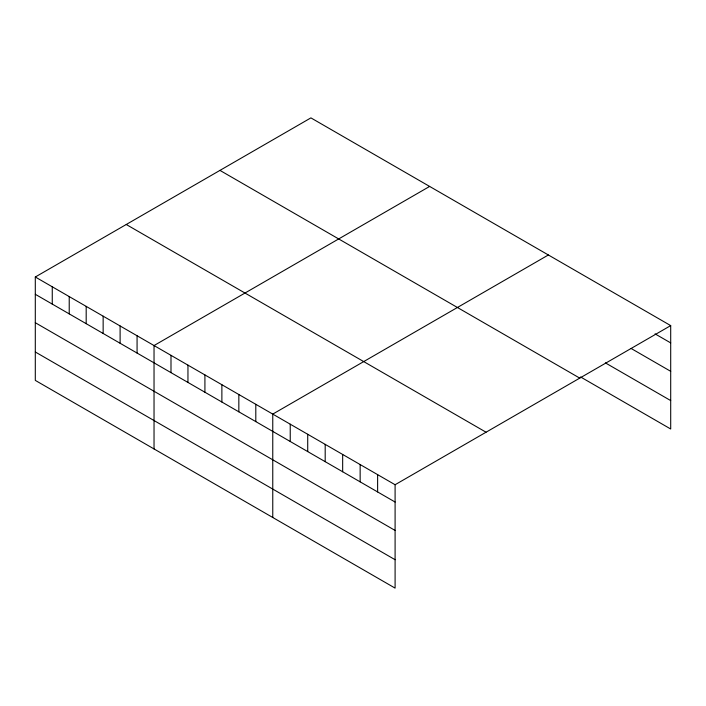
<?xml version="1.0" encoding="UTF-8"?>
<svg xmlns="http://www.w3.org/2000/svg" width="706" height="706" viewBox="0 0 706 706"><rect width="100%" height="100%" fill="white"/><g stroke="black" fill="none" stroke-linecap="round" stroke-linejoin="round"><path stroke-width="1.06" d="M35.3 276.999L395.095 484.731L395.095 588.116L35.3 380.393L35.3 276.999L310.905 117.884L670.7 325.607L670.7 429.001L580.561 376.96M429.636 186.428L154.032 345.552L154.032 448.945M548.368 254.981L272.763 414.095L272.763 517.489M395.095 484.731L670.7 325.607M655.062 333.876L670.7 342.904M631.146 348.482L670.7 371.321M605.395 362.884L670.7 400.584M219.954 170.393L579.75 378.116M126.25 224.49L486.046 432.213M35.3 294.296L395.095 502.028M35.3 322.713L395.095 530.435M35.3 351.985L395.095 559.708M377.622 474.635L377.622 491.932M360.148 464.548L360.148 481.845M342.666 454.461L342.666 471.758M325.192 444.365L325.192 461.662M307.719 434.278L307.719 451.575M290.237 424.191L290.237 441.488M255.801 404.309L255.801 421.606M238.84 394.513L238.84 411.81M221.878 384.717L221.878 402.023M204.916 374.93L204.916 392.227M187.955 365.134L187.955 382.431M170.993 355.347L170.993 372.644M137.07 335.756L137.07 353.053M120.108 325.969L120.108 343.266M103.147 316.173L103.147 333.47M86.185 306.378L86.185 323.675M69.223 296.591L69.223 313.888M52.262 286.795L52.262 304.092"/></g></svg>
